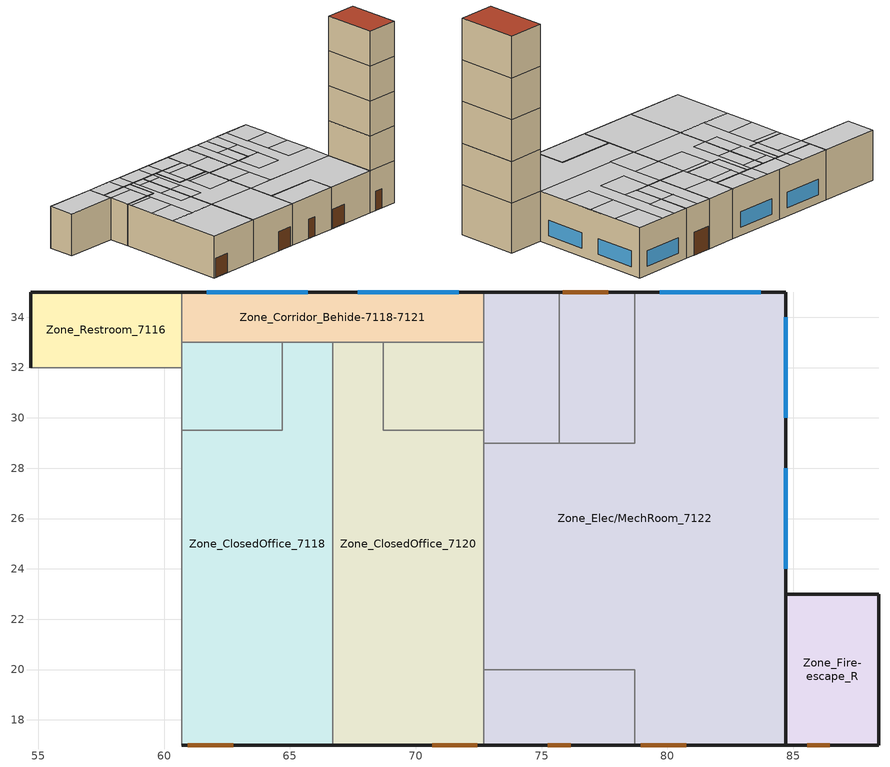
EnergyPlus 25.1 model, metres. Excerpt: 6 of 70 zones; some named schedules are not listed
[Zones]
Zone_Fire-escape_R
 floor ground (ExtSlabCarpet 4in ClimateZone 1-8): 88.4,23 88.4,17 84.7,17 84.7,23 z0
 floor to Zone_Fire-escape_R (Interior Floor): 88.4,23 88.4,17 84.7,17 84.7,23 z4.8; 88.4,23 88.4,17 84.7,17 84.7,23 z8.8; 88.4,23 88.4,17 84.7,17 84.7,23 z12.8; 88.4,23 88.4,17 84.7,17 84.7,23 z16.8
 wall outside (ASHRAE 189.1-2009 ExtWall SteelFrame ClimateZone 1-3): 84.7,17 88.4,17 88.4,23 84.7,23 z0:4.8; 88.4,23 84.7,23 84.7,17 88.4,17 88.4,23 z4.8:8.8; 88.4,23 84.7,23 84.7,17 88.4,17 88.4,23 z8.8:12.8; 88.4,23 84.7,23 84.7,17 88.4,17 88.4,23 z12.8:16.8; 84.7,17 88.4,17 88.4,23 84.7,23 z16.8:20.8
 wall to Zone_Elec/MechRoom_7122 (Interior Wall): 84.7,23 84.7,17 z0:4.8
 wall to Zone_Auditorium_7508 (Interior Wall): 84.7,23 84.7,17 z16.8:20.8
 door (Exterior Door): 85.55,17 86.45,17 z0:2.2
 roof outside (ASHRAE 189.1-2009 ExtRoof IEAD ClimateZone 2-5): 88.4,17 88.4,23 84.7,23 84.7,17 z20.8
Zone_Restroom_7116
 floor ground (ExtSlabCarpet 4in ClimateZone 1-8): 60.7,35 60.7,32 54.7,32 54.7,35 z0
 wall outside (ASHRAE 189.1-2009 ExtWall SteelFrame ClimateZone 1-3): 60.7,35 54.7,35 54.7,32 z0:4.8
 wall to Zone_ClosedOffice_7118 (Interior Wall): 60.7,32 60.7,33 z0:4.8
 wall to Zone_Library_7117 (Interior Wall): 54.7,32 60.7,32 z0:4.8
 wall to Zone_Corridor_Behide-7118-7121 (Interior Wall): 60.7,33 60.7,35 z0:4.8
 ceiling to Zone_Classroom_7210 (Interior Ceiling): 60.7,32 60.7,35 54.7,35 54.7,32 z4.8
Zone_ClosedOffice_7118
 floor ground (ExtSlabCarpet 4in ClimateZone 1-8): 66.7,33 66.7,17 60.7,17 60.7,29.5 64.7,29.5 64.7,33 z0; 64.7,33 64.7,29.5 60.7,29.5 60.7,33 z0
 wall outside (ASHRAE 189.1-2009 ExtWall SteelFrame ClimateZone 1-3): 60.7,17 66.7,17 z0:4.8
 wall to Zone_Corridor_Behide-7118-7121 (Interior Wall): 66.7,33 64.7,33 60.7,33 z0:4.8
 wall to Zone_ClosedOffice_7120 (Interior Wall): 66.7,17 66.7,33 z0:4.8
 wall to Zone_Library_7117 (Interior Wall): 60.7,32 60.7,29.5 60.7,17 z0:4.8
 wall to Zone_ClosedOffice_7118 (Interior Wall): 64.7,29.5 60.7,29.5 64.7,29.5 64.7,33 64.7,29.5 z0:4.8
 door (Exterior Door): 60.95,17 62.75,17 z0:2.2
 ceiling to Zone_Office_7211 (Interior Ceiling): 63.7,29 63.7,29.5 60.7,29.5 60.7,29 z4.8; 63.7,23 63.7,26 60.7,26 60.7,23 z4.8; 63.7,26 63.7,29 60.7,29 60.7,26 z4.8; 63.7,23 66.7,23 66.7,26 65.2,26 65.2,33 64.7,33 64.7,29.5 63.7,29.5 z4.8; 66.7,29 66.7,32 65.2,32 65.2,29 z4.8; 66.7,32 66.7,33 65.2,33 65.2,32 z4.8; 66.7,26 66.7,29 65.2,29 65.2,26 z4.8; 63.7,32 63.7,33 60.7,33 60.7,32 z4.8; 64.7,29.5 64.7,33 63.7,33 63.7,29.5 z4.8; 63.7,29.5 63.7,32 60.7,32 60.7,29.5 z4.8
 ceiling to Zone_Corridor_F2 (Interior Ceiling): 66.7,17 66.7,23 60.7,23 60.7,17 z4.8
Zone_ClosedOffice_7120
 floor ground (ExtSlabCarpet 4in ClimateZone 1-8): 68.7,33 68.7,29.5 72.7,29.5 72.7,17 66.7,17 66.7,33 z0; 72.7,33 72.7,29.5 68.7,29.5 68.7,33 z0
 wall outside (ASHRAE 189.1-2009 ExtWall SteelFrame ClimateZone 1-3): 66.7,17 72.7,17 z0:4.8
 wall to Zone_Elec/MechRoom_7122 (Interior Wall): 72.7,17 72.7,20 72.7,29 72.7,29.5 72.7,33 z0:4.8
 wall to Zone_Corridor_Behide-7118-7121 (Interior Wall): 72.7,33 68.7,33 66.7,33 z0:4.8
 wall to Zone_ClosedOffice_7120 (Interior Wall): 68.7,29.5 68.7,33 68.7,29.5 72.7,29.5 68.7,29.5 z0:4.8
 door (Exterior Door): 70.65,17 72.45,17 z0:2.2
 ceiling to Zone_Office_7211 (Interior Ceiling): 72.7,26 72.7,29 69.7,29 69.7,26 z4.8; 72.7,29 72.7,29.5 69.7,29.5 69.7,29 z4.8; 68.2,26 68.2,29 66.7,29 66.7,26 z4.8; 68.2,32 68.2,33 66.7,33 66.7,32 z4.8; 72.7,23 72.7,26 69.7,26 69.7,29.5 68.7,29.5 68.7,33 68.2,33 68.2,26 66.7,26 66.7,23 z4.8; 68.2,29 68.2,32 66.7,32 66.7,29 z4.8; 69.7,29.5 69.7,33 68.7,33 68.7,29.5 z4.8; 72.7,29.5 72.7,32 69.7,32 69.7,29.5 z4.8; 72.7,32 72.7,33 69.7,33 69.7,32 z4.8
 ceiling to Zone_Corridor_F2 (Interior Ceiling): 72.7,17 72.7,23 66.7,23 66.7,17 z4.8
Zone_Corridor_Behide-7118-7121
 floor ground (ExtSlabCarpet 4in ClimateZone 1-8): 72.7,35 72.7,33 60.7,33 60.7,35 z0
 wall outside (ASHRAE 189.1-2009 ExtWall SteelFrame ClimateZone 1-3): 72.7,35 66.7,35 60.7,35 z0:4.8
 wall to Zone_Elec/MechRoom_7122 (Interior Wall): 72.7,33 72.7,35 z0:4.8
 window (ASHRAE 189.1-2009 ExtWindow ClimateZone 3): 65.7,35 61.7,35 / 71.7,35 67.7,35 z0.8:2.3
 ceiling to Zone_Office_7211 (Interior Ceiling): 69.7,33 69.7,35 68.2,35 68.2,33 z4.8; 65.2,33 65.2,35 63.7,35 63.7,33 z4.8; 72.7,33 72.7,35 69.7,35 69.7,33 z4.8; 68.2,33 68.2,35 65.2,35 65.2,33 z4.8; 63.7,33 63.7,35 60.7,35 60.7,33 z4.8
Zone_Elec/MechRoom_7122
 floor ground (ExtSlabCarpet 4in ClimateZone 1-8): 78.7,20 78.7,17 72.7,17 72.7,20 z0; 84.7,35 84.7,17 78.7,17 78.7,20 72.7,20 72.7,29 78.7,29 78.7,35 z0; 75.7,35 75.7,29 72.7,29 72.7,35 z0; 78.7,35 78.7,29 75.7,29 75.7,35 z0
 wall outside (ASHRAE 189.1-2009 ExtWall SteelFrame ClimateZone 1-3): 72.7,17 78.7,17 84.7,17 / 84.7,23 84.7,35 78.7,35 75.7,35 72.7,35 z0:4.8
 wall to Zone_Elec/MechRoom_7122 (Interior Wall): 78.7,20 72.7,20 78.7,20 78.7,17 78.7,20 / 75.7,29 72.7,29 75.7,29 75.7,35 75.7,29 78.7,29 75.7,29 / 78.7,35 78.7,29 78.7,35 z0:4.8
 window (ASHRAE 189.1-2009 ExtWindow ClimateZone 3): 83.7,35 79.7,35 / 84.7,24 84.7,28 / 84.7,30 84.7,34 z0.8:2.3
 door (Exterior Door): 75.25,17 76.15,17 / 78.95,17 80.75,17 / 77.65,35 75.85,35 z0:2.2
 ceiling to Zone_Corridor_F2 (Interior Ceiling): 78.7,17 78.7,20 72.7,20 72.7,17 z4.8; 84.7,17 84.7,23 72.7,23 72.7,20 78.7,20 78.7,17 z4.8
 ceiling to Zone_Office_7212 (Interior Ceiling): 80.2,32 80.2,35 78.7,35 78.7,32 z4.8; 75.7,23 75.7,26 72.7,26 72.7,23 z4.8; 84.7,32 84.7,35 81.7,35 81.7,32 z4.8; 75.7,26 75.7,29 72.7,29 72.7,26 z4.8; 84.7,23 84.7,26 81.7,26 81.7,35 80.2,35 80.2,26 77.2,26 77.2,29 75.7,29 75.7,23 z4.8; 84.7,26 84.7,29 81.7,29 81.7,26 z4.8; 84.7,29 84.7,32 81.7,32 81.7,29 z4.8; 80.2,26 80.2,29 77.2,29 77.2,26 z4.8; 80.2,29 80.2,32 78.7,32 78.7,29 z4.8; 75.7,29 75.7,32 72.7,32 72.7,29 z4.8; 75.7,32 75.7,35 72.7,35 72.7,32 z4.8; 77.2,29 77.2,35 75.7,35 75.7,29 z4.8; 78.7,29 78.7,32 77.2,32 77.2,29 z4.8; 78.7,32 78.7,35 77.2,35 77.2,32 z4.8
[Building]
Building 1
[Site:Location]
Lampang.Agromet: Latitude {deg}=18.325; Longitude {deg}=99.3014; Time Zone {hr}=7; Elevation {m}=319; Keep Site Location Information=No
[Site:GroundTemperature:BuildingSurface]
30, 30, 30, 30, 30, 30, 30, 30, 30, 30, 30, 30
[Material] Thermal Absorptance=0.9
Name | Roughness | Thickness {m} | Conductivity {W/m-K} | Density {kg/m3} | Specific Heat {J/kg-K} | Solar Absorptance | Visible Absorptance
1/2IN Gypsum | Smooth | 0.0127 | 0.16 | 784.9 | 830 | 0.4 | 0.4
F08 Metal surface | Smooth | 0.0008 | 45.28 | 7824 | 500 | 0.7 | 0.7
F16 Acoustic tile | MediumSmooth | 0.0191 | 0.06 | 368 | 590 | 0.3 | 0.3
G01a 19mm gypsum board | MediumSmooth | 0.019 | 0.16 | 800 | 1090 | 0.4 | 0.4
I01 25mm insulation board | MediumRough | 0.0254 | 0.03 | 43 | 1210 | 0.6 | 0.6
M11 100mm lightweight concrete | MediumRough | 0.1016 | 0.53 | 1280 | 840 | 0.5 | 0.5
MAT-CC05 4 HW CONCRETE | Rough | 0.1016 | 1.311 | 2240 | 836.8 | 0.85 | 0.85
Metal Decking | MediumSmooth | 0.0015 | 45.006 | 7680 | 418.4 | 0.6 | 0.6
Roof Insulation [21] | MediumRough | 0.2105 | 0.049 | 265 | 836.8 | 0.7 | 0.7
Roof Membrane | VeryRough | 0.0095 | 0.16 | 1121.29 | 1460 | 0.7 | 0.7
Wall Insulation [33] | MediumRough | 0.0781 | 0.045 | 265 | 836.8 | 0.7 | 0.7
[Material:NoMass] Roughness=Smooth; Thermal Resistance {m2-K/W}=0.1; Thermal Absorptance=0.9
Name | Solar Absorptance | Visible Absorptance
CP02 CARPET PAD | 0.8 | 0.8
MAT-SHEATH | 0.7 | 0.7
[Material:AirGap]
Name | Thermal Resistance {m2-K/W}
F04 Wall air space resistance | 0.15
F05 Ceiling air space resistance | 0.18
[WindowMaterial:Glazing]
Theoretical Glass [202]: Optical Data Type=SpectralAverage; Thickness {m}=0.003; Solar Transmittance at Normal Incidence=0.2325; Front Side Solar Reflectance at Normal Incidence=0.7175; Back Side Solar Reflectance at Normal Incidence=0; Visible Transmittance at Normal Incidence=0.3192; Front Side Visible Reflectance at Normal Incidence=0.6308; Back Side Visible Reflectance at Normal Incidence=0; Infrared Transmittance at Normal Incidence=0; Front Side Infrared Hemispherical Emissivity=0.9; Back Side Infrared Hemispherical Emissivity=0.9; Conductivity {W/m-K}=0.0192; Dirt Correction Factor for Solar and Visible Transmittance=1; Solar Diffusing=No
[Construction]
ASHRAE 189.1-2009 ExtRoof IEAD ClimateZone 2-5: Roof Membrane, Roof Insulation [21], Metal Decking
ASHRAE 189.1-2009 ExtWall SteelFrame ClimateZone 1-3: MAT-SHEATH, Wall Insulation [33], 1/2IN Gypsum
ASHRAE 189.1-2009 ExtWindow ClimateZone 3: Theoretical Glass [202]
Exterior Door: F08 Metal surface, I01 25mm insulation board
ExtSlabCarpet 4in ClimateZone 1-8: MAT-CC05 4 HW CONCRETE, CP02 CARPET PAD
Interior Ceiling: M11 100mm lightweight concrete, F05 Ceiling air space resistance, F16 Acoustic tile
Interior Floor: F16 Acoustic tile, F05 Ceiling air space resistance, M11 100mm lightweight concrete
Interior Wall: G01a 19mm gypsum board, F04 Wall air space resistance, G01a 19mm gypsum board
[Space]
Name | Zone | Ceiling Height {m} | Volume {m3} | Floor Area {m2} | Space Type
F1_Fire-escape_R | Zone_Fire-escape_R | 4.5 | 99.9 | 22.2 | 189.1-2009 - Office - Stair - CZ1-3
F2_Fire-escape_R; F3_Fire-escape_R; F4_Fire-escape_R; F5_Fire-escape_R | Zone_Fire-escape_R | 4 | 88.8 | 22.2 | 189.1-2009 - Office - Stair - CZ1-3
7116 | Zone_Restroom_7116 | 4.5 | 81 | 18 | 189.1-2009 - SecSchl - Restroom - CZ1-3
7118 | Zone_ClosedOffice_7118 | 4.5 | 369 | 82 | 189.1-2009 - Office - ClosedOffice - CZ1-3
7119 | Zone_ClosedOffice_7118 | 4.5 | 63 | 14 | 189.1-2009 - Office - ClosedOffice - CZ1-3
7120 | Zone_ClosedOffice_7120 | 4.5 | 369 | 82 | 189.1-2009 - Office - ClosedOffice - CZ1-3
7121 | Zone_ClosedOffice_7120 | 4.5 | 63 | 14 | 189.1-2009 - Office - ClosedOffice - CZ1-3
F1_Behide-7118-7121 | Zone_Corridor_Behide-7118-7121 | 4.5 | 108 | 24 | 189.1-2009 - SecSchl - Corridor - CZ1-3
7122; 7124; 7125 | Zone_Elec/MechRoom_7122 | 4.5 | 81 | 18 | 189.1-2009 - Office - Elec/MechRoom - CZ1-3
7123 | Zone_Elec/MechRoom_7122 | 4.5 | 729 | 162 | 189.1-2009 - Office - Elec/MechRoom - CZ1-3
[SpaceList]
189.1-2009 - Office - Stair - CZ1-3: F1_Fire-escape_L, F2_Elevator_L, F1_Fire-escape_R, F2_Elevator_R, F1_Elevator_L, F5_Fire-escape_L, F1_Elevator_R, F2_Fire-escape_L, F2_Fire-escape_R, F5_Fire-escape_R, F5_Elevator_L, F5_Elevator_R, F4_Fire-escape_L, F4_Fire-escape_R, F4_Elevator_L, F4_Elevator_R, F3_Fire-escape_L, F3_Fire-escape_R, F3_Elevator_L, F3_Elevator_R
189.1-2009 - SecSchl - Restroom - CZ1-3: 7116, 7306, 7208, 7207, 7106, 7107, 7112, 7115, 7114, 7504, 7503, 7206, 7406, 7408, 7304, 7305, 7407
189.1-2009 - Office - Elec/MechRoom - CZ1-3: 7122, 7123, 7124, 7125, 7113, 7209, 7505, 7409, 7307
189.1-2009 - Office - ClosedOffice - CZ1-3: 7118, 7120, 7119, 7121, 7111, 7110, 7108, 7109
189.1-2009 - SecSchl - Corridor - CZ1-3: F1_Corridor, 7101, F1_Behide-7118-7121, F2_Corridor, F3_Corridor, F3_Corridor 1, F5_Corridor
[Zone] Multiplier=1; Part of Total Floor Area=Yes
Zone_Fire-escape_R; Zone_Restroom_7116; Zone_ClosedOffice_7118; Zone_ClosedOffice_7120; Zone_Corridor_Behide-7118-7121; Zone_Elec/MechRoom_7122
[People] Number of People Calculation Method=People/Area; Fraction Radiant=0.3
Name | Zone or ZoneList or Space or SpaceList | Number of People Schedule | People per Floor Area {person/m2} | Activity Level Schedule | Number of People
189.1-2009 - Office - Stair - CZ1-3 People | 189.1-2009 - Office - Stair - CZ1-3 | SecondarySchool Bldg Occ | 0.5 | SecondarySchool Activity
189.1-2009 - SecSchl - Restroom - CZ1-3 People | 189.1-2009 - SecSchl - Restroom - CZ1-3 | SecondarySchool Bldg Occ | 0.8 | SecondarySchool Activity
189.1-2009 - Office - ClosedOffice - CZ1-3 People | 189.1-2009 - Office - ClosedOffice - CZ1-3 | Office Work Occ | 0.0511286 | Office Activity | 10
189.1-2009 - SecSchl - Corridor - CZ1-3 People | 189.1-2009 - SecSchl - Corridor - CZ1-3 | SecondarySchool Bldg Occ | 0.81 | SecondarySchool Activity
189.1-2009 - Office - Elec/MechRoom - CZ1-3 People | 189.1-2009 - Office - Elec/MechRoom - CZ1-3 | SecondarySchool Bldg Occ | 0.5 | SecondarySchool Activity
[Lights] Design Level Calculation Method=Watts/Area
Name | Zone or ZoneList or Space or SpaceList | Schedule | Watts per Floor Area {W/m2} | Fraction Replaceable
189.1-2009 - Office - Stair - CZ1-3 Lights | 189.1-2009 - Office - Stair - CZ1-3 | Office Bldg Light | 5.81251
189.1-2009 - SecSchl - Restroom - CZ1-3 Lights | 189.1-2009 - SecSchl - Restroom - CZ1-3 | SecondarySchool Bldg Light | 8.71877 | 1
189.1-2009 - Office - Elec/MechRoom - CZ1-3 Lights | 189.1-2009 - Office - Elec/MechRoom - CZ1-3 | Office Bldg Light | 14.5313
189.1-2009 - Office - ClosedOffice - CZ1-3 Lights | 189.1-2009 - Office - ClosedOffice - CZ1-3 | Office Bldg Light | 10.6563
189.1-2009 - SecSchl - Corridor - CZ1-3 Lights | 189.1-2009 - SecSchl - Corridor - CZ1-3 | SecondarySchool Bldg Light | 4.84376 | 1
[ElectricEquipment] Design Level Calculation Method=Watts/Area
Name | Zone or ZoneList or Space or SpaceList | Schedule | Watts per Floor Area {W/m2}
189.1-2009 - SecSchl - Restroom - CZ1-3 Electric Equipment | 189.1-2009 - SecSchl - Restroom - CZ1-3 | SecondarySchool Bldg Equip | 2.90626
189.1-2009 - Office - Elec/MechRoom - CZ1-3 Electric Equipment | 189.1-2009 - Office - Elec/MechRoom - CZ1-3 | Office Bldg Equip | 2.90626
189.1-2009 - Office - ClosedOffice - CZ1-3 Electric Equipment | 189.1-2009 - Office - ClosedOffice - CZ1-3 | Office Bldg Equip | 6.8889
189.1-2009 - SecSchl - Corridor - CZ1-3 Electric Equipment | 189.1-2009 - SecSchl - Corridor - CZ1-3 | SecondarySchool Bldg Equip | 2.90626
[ZoneInfiltration:DesignFlowRate] Design Flow Rate Calculation Method=Flow/ExteriorArea; Flow Rate per Exterior Surface Area {m3/s-m2}=0.00030226; Density Basis=Outdoor
Name | Zone or ZoneList or Space or SpaceList | Schedule
189.1-2009 - Office - Stair - CZ1-3 Infiltration | 189.1-2009 - Office - Stair - CZ1-3 | Office Infil Quarter On
189.1-2009 - SecSchl - Restroom - CZ1-3 Infiltration | 189.1-2009 - SecSchl - Restroom - CZ1-3 | SecondarySchool Infil
189.1-2009 - Office - Elec/MechRoom - CZ1-3 Infiltration | 189.1-2009 - Office - Elec/MechRoom - CZ1-3 | Office Infil Quarter On
189.1-2009 - Office - ClosedOffice - CZ1-3 Infiltration | 189.1-2009 - Office - ClosedOffice - CZ1-3 | Office Infil Quarter On
189.1-2009 - SecSchl - Corridor - CZ1-3 Infiltration | 189.1-2009 - SecSchl - Corridor - CZ1-3 | SecondarySchool Infil
[ZoneVentilation:DesignFlowRate] Schedule=Office Work Occ; Design Flow Rate Calculation Method=Flow/Person; Flow Rate per Person {m3/s-person}=0.00943895
Name | Zone or ZoneList or Space or SpaceList
Zone_ClosedOffice_7118 Ventilation per Person | Zone_ClosedOffice_7118
Zone_ClosedOffice_7120 Ventilation per Person | Zone_ClosedOffice_7120
[HVACTemplate:Zone:IdealLoadsAirSystem] Maximum Heating Supply Air Temperature {C}=50; Minimum Cooling Supply Air Temperature {C}=13; Heating Limit=NoLimit; Maximum Heating Air Flow Rate {m3/s}=autosize; Maximum Sensible Heating Capacity {W}=autosize; Cooling Limit=NoLimit; Maximum Cooling Air Flow Rate {m3/s}=autosize; Maximum Total Cooling Capacity {W}=autosize; Dehumidification Control Type=None; Cooling Sensible Heat Ratio=0.7; Dehumidification Setpoint {percent}=60; Humidification Control Type=None; Humidification Setpoint {percent}=30; Outdoor Air Method=Flow/Zone; Demand Controlled Ventilation Type=None
Zone_ClosedOffice_7118; Zone_ClosedOffice_7120; Zone_Elec/MechRoom_7122
[ZoneControl:Thermostat] Temperature Difference Between Cutout And Setpoint {deltaC}=0
Name | Zone or ZoneList | Control Type Schedule | Control 1
Zone_ClosedOffice_7118 Thermostat | Zone_ClosedOffice_7118 | Zone_ClosedOffice_7118 Thermostat Schedule | Zone_ClosedOffice_7118 Thermostat 2
Zone_ClosedOffice_7120 Thermostat | Zone_ClosedOffice_7120 | Zone_ClosedOffice_7120 Thermostat Schedule | Zone_ClosedOffice_7120 Thermostat 2
Zone_Elec/MechRoom_7122 Thermostat | Zone_Elec/MechRoom_7122 | Zone_Elec/MechRoom_7122 Thermostat Schedule | Zone_Elec/MechRoom_7122 Thermostat 4
[ThermostatSetpoint:DualSetpoint] Heating Setpoint Temperature Schedule=Medium Office HtgSetp; Cooling Setpoint Temperature Schedule=Medium Office ClgSetp
Zone_ClosedOffice_7118 Thermostat 2; Zone_ClosedOffice_7120 Thermostat 2; Zone_Elec/MechRoom_7122 Thermostat 4
[Schedule:Week:Daily]
Office Bldg Light Week Rule - Jan1-Dec31: Office Bldg Light Rule 1 Day Schedule, Office Bldg Light Default Schedule, Office Bldg Light Default Schedule, Office Bldg Light Default Schedule, Office Bldg Light Default Schedule, Office Bldg Light Default Schedule, Office Bldg Light Rule 2 Day Schedule, Office Bldg Light Default Schedule, Office Bldg Light Summer Design Day, Office Bldg Light Winter Design Day, Office Bldg Light Default Schedule, Office Bldg Light Default Schedule
SecondarySchool Bldg Occ Week Rule - Jan1-Jun24: SecondarySchool Bldg Occ Rule 5 Day Schedule, SecondarySchool Bldg Occ Default Schedule, SecondarySchool Bldg Occ Default Schedule, SecondarySchool Bldg Occ Default Schedule, SecondarySchool Bldg Occ Default Schedule, SecondarySchool Bldg Occ Default Schedule, SecondarySchool Bldg Occ Rule 5 Day Schedule, SecondarySchool Bldg Occ Default Schedule, SecondarySchool Bldg Occ Summer Design Day, SecondarySchool Bldg Occ Winter Design Day, SecondarySchool Bldg Occ Default Schedule, SecondarySchool Bldg Occ Default Schedule
SecondarySchool Bldg Occ Week Rule - Jun25-Jul1: SecondarySchool Bldg Occ Rule 5 Day Schedule, SecondarySchool Bldg Occ Default Schedule, SecondarySchool Bldg Occ Default Schedule, SecondarySchool Bldg Occ Default Schedule, SecondarySchool Bldg Occ Default Schedule, SecondarySchool Bldg Occ Default Schedule, SecondarySchool Bldg Occ Rule 3 Day Schedule, SecondarySchool Bldg Occ Default Schedule, SecondarySchool Bldg Occ Summer Design Day, SecondarySchool Bldg Occ Winter Design Day, SecondarySchool Bldg Occ Default Schedule, SecondarySchool Bldg Occ Default Schedule
SecondarySchool Bldg Occ Week Rule - Jul2-Aug26: SecondarySchool Bldg Occ Rule 3 Day Schedule, SecondarySchool Bldg Occ Rule 4 Day Schedule, SecondarySchool Bldg Occ Rule 4 Day Schedule, SecondarySchool Bldg Occ Rule 4 Day Schedule, SecondarySchool Bldg Occ Rule 4 Day Schedule, SecondarySchool Bldg Occ Rule 4 Day Schedule, SecondarySchool Bldg Occ Rule 3 Day Schedule, SecondarySchool Bldg Occ Default Schedule, SecondarySchool Bldg Occ Summer Design Day, SecondarySchool Bldg Occ Winter Design Day, SecondarySchool Bldg Occ Default Schedule, SecondarySchool Bldg Occ Default Schedule
SecondarySchool Bldg Occ Week Rule - Aug27-Sep2: SecondarySchool Bldg Occ Rule 3 Day Schedule, SecondarySchool Bldg Occ Rule 4 Day Schedule, SecondarySchool Bldg Occ Rule 4 Day Schedule, SecondarySchool Bldg Occ Rule 4 Day Schedule, SecondarySchool Bldg Occ Rule 4 Day Schedule, SecondarySchool Bldg Occ Rule 2 Day Schedule, SecondarySchool Bldg Occ Rule 1 Day Schedule, SecondarySchool Bldg Occ Default Schedule, SecondarySchool Bldg Occ Summer Design Day, SecondarySchool Bldg Occ Winter Design Day, SecondarySchool Bldg Occ Default Schedule, SecondarySchool Bldg Occ Default Schedule
SecondarySchool Bldg Occ Week Rule - Sep3-Dec31: SecondarySchool Bldg Occ Rule 1 Day Schedule, SecondarySchool Bldg Occ Rule 2 Day Schedule, SecondarySchool Bldg Occ Rule 2 Day Schedule, SecondarySchool Bldg Occ Rule 2 Day Schedule, SecondarySchool Bldg Occ Rule 2 Day Schedule, SecondarySchool Bldg Occ Rule 2 Day Schedule, SecondarySchool Bldg Occ Rule 1 Day Schedule, SecondarySchool Bldg Occ Default Schedule, SecondarySchool Bldg Occ Summer Design Day, SecondarySchool Bldg Occ Winter Design Day, SecondarySchool Bldg Occ Default Schedule, SecondarySchool Bldg Occ Default Schedule
SecondarySchool Activity Week Rule - Jan1-Dec31: SecondarySchool Activity Default Schedule, SecondarySchool Activity Default Schedule, SecondarySchool Activity Default Schedule, SecondarySchool Activity Default Schedule, SecondarySchool Activity Default Schedule, SecondarySchool Activity Default Schedule, SecondarySchool Activity Default Schedule, SecondarySchool Activity Default Schedule, SecondarySchool Activity Summer Design Day, SecondarySchool Activity Winter Design Day, SecondarySchool Activity Default Schedule, SecondarySchool Activity Default Schedule
Office Bldg Equip Week Rule - Jan1-Dec31: Office Bldg Equip Rule 1 Day Schedule, Office Bldg Equip Default Schedule, Office Bldg Equip Default Schedule, Office Bldg Equip Default Schedule, Office Bldg Equip Default Schedule, Office Bldg Equip Default Schedule, Office Bldg Equip Rule 2 Day Schedule, Office Bldg Equip Default Schedule, Office Bldg Equip Summer Design Day, Office Bldg Equip Winter Design Day, Office Bldg Equip Default Schedule, Office Bldg Equip Default Schedule
Office Work Occ Week Rule - Jan1-Dec31: Office Bldg Occ Rule 1 Day Schedule, Office Bldg Occ Default Schedule, Office Bldg Occ Default Schedule, Office Bldg Occ Default Schedule, Office Bldg Occ Default Schedule, Office Bldg Occ Default Schedule, Office Bldg Occ Rule 2 Day Schedule, Office Bldg Occ Default Schedule, Office Bldg Occ Summer Design Day, Office Bldg Occ Winter Design Day, Office Bldg Occ Default Schedule, Office Bldg Occ Default Schedule
[Schedule:Year]
Office Bldg Light: Office Bldg Light Week Rule - Jan1-Dec31, 1, 1, 12, 31
SecondarySchool Bldg Light: SecondarySchool Bldg Light Week Rule - Jan1-Jun24, 1, 1, 6, 24, SecondarySchool Bldg Light Week Rule - Jun25-Jul1, 6, 25, 7, 1, SecondarySchool Bldg Light Week Rule - Jul2-Aug26, 7, 2, 8, 26, SecondarySchool Bldg Light Week Rule - Aug27-Sep2, 8, 27, 9, 2, SecondarySchool Bldg Light Week Rule - Sep3-Dec31, 9, 3, 12, 31
SecondarySchool Bldg Occ: SecondarySchool Bldg Occ Week Rule - Jan1-Jun24, 1, 1, 6, 24, SecondarySchool Bldg Occ Week Rule - Jun25-Jul1, 6, 25, 7, 1, SecondarySchool Bldg Occ Week Rule - Jul2-Aug26, 7, 2, 8, 26, SecondarySchool Bldg Occ Week Rule - Aug27-Sep2, 8, 27, 9, 2, SecondarySchool Bldg Occ Week Rule - Sep3-Dec31, 9, 3, 12, 31
SecondarySchool Activity: SecondarySchool Activity Week Rule - Jan1-Dec31, 1, 1, 12, 31
SecondarySchool Bldg Equip: SecondarySchool Bldg Equip Week Rule - Jan1-Jun24, 1, 1, 6, 24, SecondarySchool Bldg Equip Week Rule - Jun25-Jul1, 6, 25, 7, 1, SecondarySchool Bldg Equip Week Rule - Jul2-Aug26, 7, 2, 8, 26, SecondarySchool Bldg Equip Week Rule - Aug27-Sep2, 8, 27, 9, 2, SecondarySchool Bldg Equip Week Rule - Sep3-Dec31, 9, 3, 12, 31
Office Bldg Equip: Office Bldg Equip Week Rule - Jan1-Dec31, 1, 1, 12, 31
Office Work Occ: Office Work Occ Week Rule - Jan1-Dec31, 1, 1, 12, 31
Office Activity: Office Activity Week Rule - Jan1-Dec31, 1, 1, 12, 31
Office Infil Quarter On: Office Infil Quarter On Week Rule - Jan1-Dec31, 1, 1, 12, 31
SecondarySchool Infil: SecondarySchool Infil Week Rule - Jan1-Dec31, 1, 1, 12, 31
[Schedule:Compact]
Zone_ClosedOffice_7118 Thermostat Schedule; Zone_ClosedOffice_7120 Thermostat Schedule; Zone_Elec/MechRoom_7122 Thermostat Schedule: Through: 12/31, For: AllDays, Until: 24:0.0, 4
